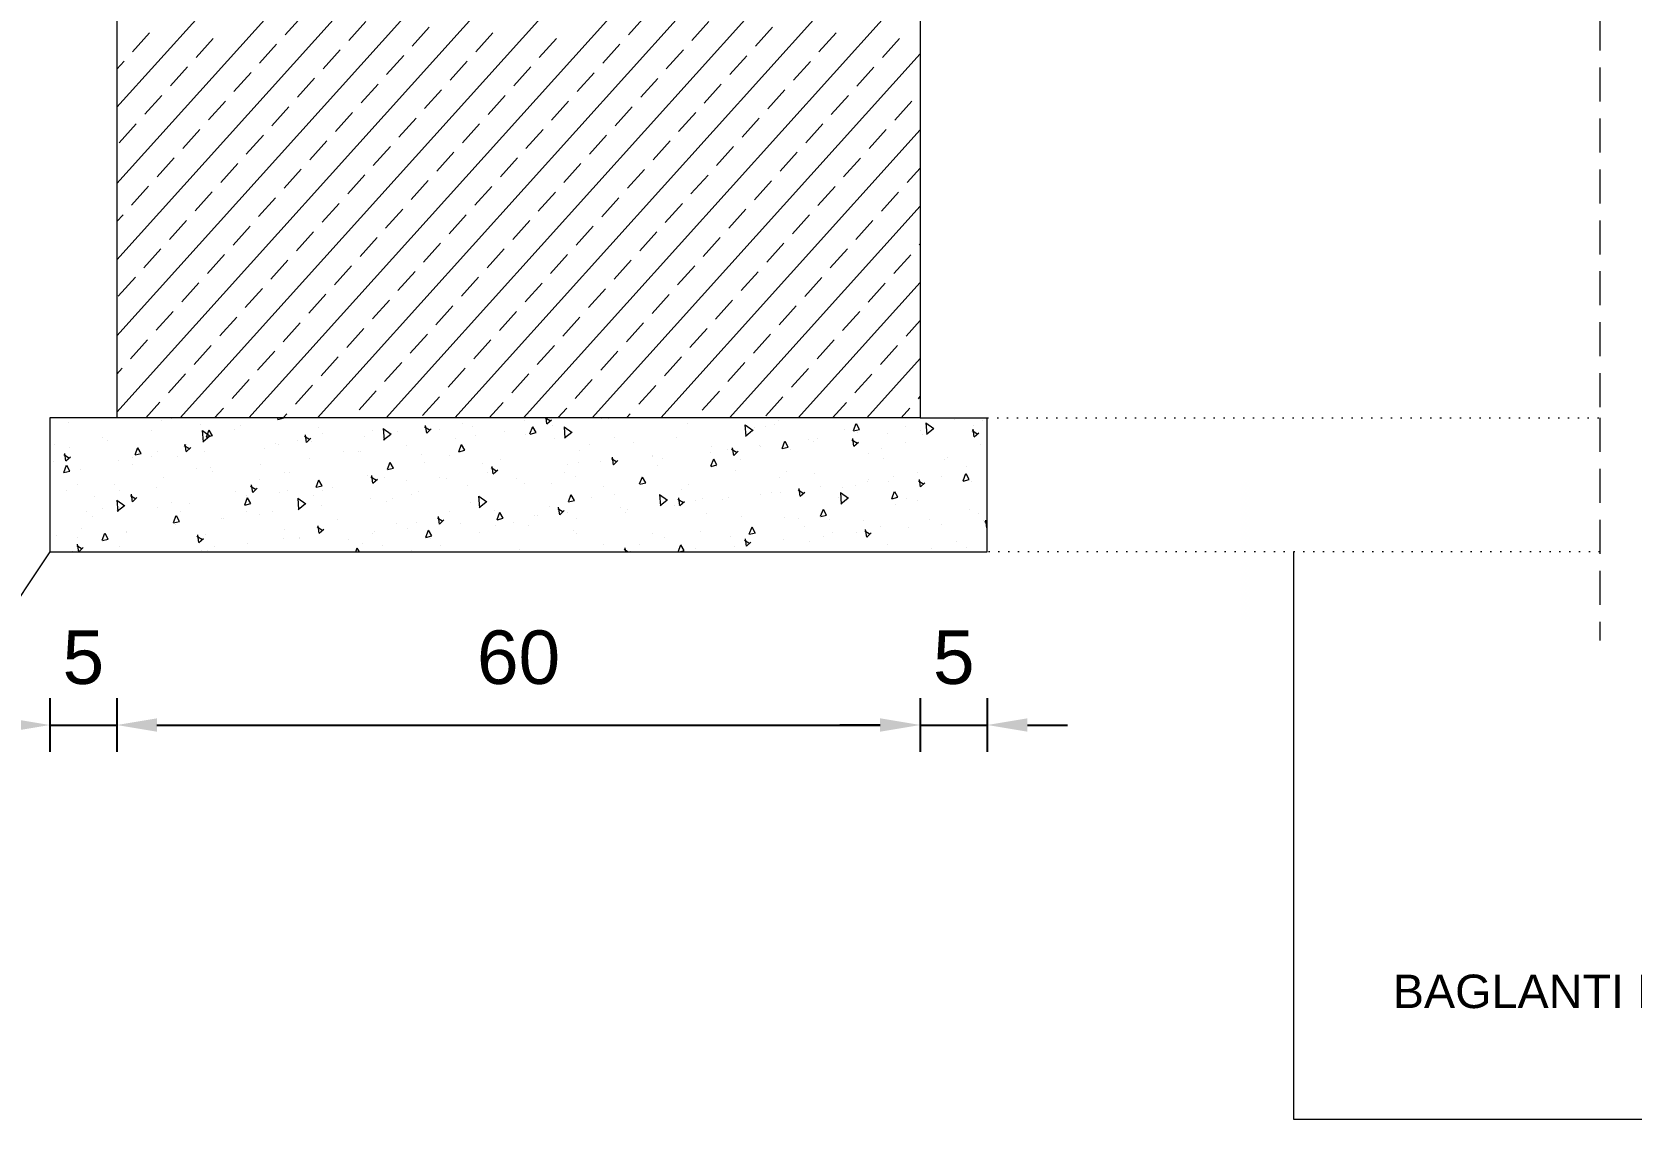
# Model space of a CAD drawing. Header units: millimetres. Extents: x 2100 to 32787, y 24082 to 35493.
# Drawn here: x 4611.4 to 4730.8, y 24081.9 to 24163.2 of the extents above; entities that cross this region are included whole.
import ezdxf

# ---------------------------------------------------------------- set-up
doc = ezdxf.new("R2010")
doc.units = ezdxf.units.MM
for name, pattern in [('DASHED', [19.05, 12.7, -6.35]), ('DOT2', [3.175, 0, -3.175]), ('HIDDEN2', [4.7625, 3.175, -1.5875])]:
    doc.linetypes.add(name, pattern=pattern)
doc.layers.get('Defpoints').update_dxf_attribs({"color": 231, "linetype": 'HIDDEN2'})
for name, color, linetype in [('TARAMA', 130, 'Continuous'), ('YAZI', 20, 'Continuous'), ('ÖLÇÜ', 181, 'Continuous')]:
    doc.layers.add(name, color=color, linetype=linetype)
doc.styles.add('Annotative', font='arial.ttf')
doc.styles.get("Standard").update_dxf_attribs({"font": 'arial.ttf'})
doc.dimstyles.new('ISO-25', dxfattribs={"dimtxt": 4, "dimasz": 3, "dimexe": 2, "dimexo": 0.625, "dimgap": 3, "dimtad": 1, "dimtxsty": 'Standard', "dimcen": 2.5, "dimadec": 0, "dimazin": 0, "dimtfac": 1, "dimtix": 1, "dimtmove": 0, "dimatfit": 0, "dimfxl": 2, "dimfxlon": 1, "dimarcsym": 0})

# ---------------------------------------------------------------- blocks, each defined once
blk = doc.blocks.new('*D2557')
at = {"layer": 'Defpoints', "color": 0, "lineweight": 70, "transparency": 16777216}
for p in [(4612.7, 24124.33), (4617.7, 24124.33), (4617.7, 24111.38)]:
    blk.add_point(p, dxfattribs=at)
at = {"layer": 'ÖLÇÜ', "color": 0, "lineweight": -2, "transparency": 16777216}
for p, q in [((4612.7, 24113.38), (4612.7, 24109.38)), ((4617.7, 24113.38), (4617.7, 24109.38)), ((4609.7, 24111.38), (4606.7, 24111.38)), ((4612.7, 24111.38), (4617.7, 24111.38)), ((4620.7, 24111.38), (4623.7, 24111.38))]:
    blk.add_line(p, q, dxfattribs=at)
at = {"layer": 'ÖLÇÜ', "color": 0, "lineweight": 70, "transparency": 16777216}
for points in [[(4609.7, 24111.88), (4609.7, 24110.88), (4612.7, 24111.38)], [(4620.7, 24111.88), (4620.7, 24110.88), (4617.7, 24111.38)]]:
    blk.add_solid(points, dxfattribs=at)
at = {"layer": 'ÖLÇÜ', "color": 0, "lineweight": 5, "transparency": 16777216, "insert": (4615.2, 24116.42), "char_height": 4, "attachment_point": 5}
blk.add_mtext('5', dxfattribs=at)
blk = doc.blocks.new('*D2558')
at = {"layer": 'Defpoints', "color": 0, "lineweight": 70, "transparency": 16777216}
for p in [(4677.7, 24134.33), (4617.7, 24124.33), (4677.7, 24111.38)]:
    blk.add_point(p, dxfattribs=at)
at = {"layer": 'ÖLÇÜ', "color": 0, "lineweight": -2, "transparency": 16777216}
for p, q in [((4617.7, 24113.38), (4617.7, 24109.38)), ((4677.7, 24113.38), (4677.7, 24109.38)), ((4620.7, 24111.38), (4674.7, 24111.38))]:
    blk.add_line(p, q, dxfattribs=at)
at = {"layer": 'ÖLÇÜ', "color": 0, "lineweight": 70, "transparency": 16777216}
for points in [[(4620.7, 24111.88), (4620.7, 24110.88), (4617.7, 24111.38)], [(4674.7, 24111.88), (4674.7, 24110.88), (4677.7, 24111.38)]]:
    blk.add_solid(points, dxfattribs=at)
at = {"layer": 'ÖLÇÜ', "color": 0, "lineweight": 5, "transparency": 16777216, "insert": (4647.7, 24116.42), "char_height": 4, "attachment_point": 5}
blk.add_mtext('60', dxfattribs=at)
blk = doc.blocks.new('*D2559')
at = {"layer": 'Defpoints', "color": 0, "lineweight": 70, "transparency": 16777216}
for p in [(4677.7, 24134.33), (4682.7, 24134.33), (4682.7, 24111.38)]:
    blk.add_point(p, dxfattribs=at)
at = {"layer": 'ÖLÇÜ', "color": 0, "lineweight": -2, "transparency": 16777216}
for p, q in [((4677.7, 24113.38), (4677.7, 24109.38)), ((4682.7, 24113.38), (4682.7, 24109.38)), ((4674.7, 24111.38), (4671.7, 24111.38)), ((4677.7, 24111.38), (4682.7, 24111.38)), ((4685.7, 24111.38), (4688.7, 24111.38))]:
    blk.add_line(p, q, dxfattribs=at)
at = {"layer": 'ÖLÇÜ', "color": 0, "lineweight": 70, "transparency": 16777216}
for points in [[(4674.7, 24111.88), (4674.7, 24110.88), (4677.7, 24111.38)], [(4685.7, 24111.88), (4685.7, 24110.88), (4682.7, 24111.38)]]:
    blk.add_solid(points, dxfattribs=at)
at = {"layer": 'ÖLÇÜ', "color": 0, "lineweight": 5, "transparency": 16777216, "insert": (4680.2, 24116.42), "char_height": 4, "attachment_point": 5}
blk.add_mtext('5', dxfattribs=at)

msp = doc.modelspace()

# ---------------------------------------------------------------- linework, layer by layer
at = {"lineweight": 5}
for p, q in [((4617.698, 24164.332), (4617.698, 24134.332)), ((4677.698, 24164.332), (4677.698, 24134.332)), ((4617.698, 24134.332), (4612.698, 24134.332)), ((4612.698, 24134.332), (4612.698, 24124.332)), ((4677.698, 24134.332), (4617.698, 24134.332)), ((4677.698, 24134.332), (4682.698, 24134.332)), ((4682.698, 24124.332), (4682.698, 24134.332)), ((4612.698, 24124.332), (4592.698, 24094.332)), ((4612.698, 24124.332), (4677.698, 24124.332)), ((4677.698, 24124.332), (4682.698, 24124.332)), ((4705.575, 24124.332), (4705.575, 24081.936)), ((4705.575, 24081.936), (4747.711, 24081.936))]:
    msp.add_line(p, q, dxfattribs=at)
at = {"linetype": 'DASHED', "lineweight": 5, "ltscale": 0.2}
for p, q in [((4728.451, 24164.332), (4728.451, 24134.332)), ((4728.451, 24134.332), (4728.451, 24117.684))]:
    msp.add_line(p, q, dxfattribs=at)
at = {"linetype": 'DOT2', "lineweight": 5, "ltscale": 0.2}
for p, q in [((4682.698, 24134.332), (4728.451, 24134.332)), ((4728.451, 24124.332), (4682.698, 24124.332))]:
    msp.add_line(p, q, dxfattribs=at)
at = {"layer": 'TARAMA', "color": 4, "linetype": 'Continuous', "lineweight": 5, "ltscale": 0.2, "transparency": 33554687}
for p, q in [((4617.698, 24140.456), (4657.698, 24184.881)), ((4617.698, 24134.762), (4657.698, 24179.187)), ((4622.438, 24134.332), (4657.698, 24173.493)), ((4627.564, 24134.332), (4657.698, 24167.799)), ((4617.698, 24157.538), (4623.815, 24164.332)), ((4617.698, 24151.844), (4628.942, 24164.332)), ((4617.698, 24146.15), (4634.069, 24164.332)), ((4630.273, 24162.963), (4631.506, 24164.332)), ((4632.691, 24134.332), (4659.703, 24164.332)), ((4635.016, 24162.537), (4636.291, 24163.952)), ((4637.818, 24134.332), (4664.83, 24164.332)), ((4639.76, 24162.111), (4641.035, 24163.527)), ((4642.945, 24134.332), (4669.957, 24164.332)), ((4648.072, 24134.332), (4675.084, 24164.332)), ((4655.902, 24162.957), (4657.177, 24164.373)), ((4660.646, 24162.531), (4661.92, 24163.947)), ((4665.389, 24162.105), (4666.664, 24163.521)), ((4618.874, 24161.691), (4620.149, 24163.106)), ((4623.618, 24161.265), (4624.892, 24162.681)), ((4628.361, 24160.839), (4629.636, 24162.255)), ((4644.503, 24161.685), (4645.778, 24163.101)), ((4649.247, 24161.259), (4650.521, 24162.675)), ((4653.99, 24160.833), (4655.265, 24162.249)), ((4670.132, 24161.679), (4671.407, 24163.095)), ((4674.876, 24161.253), (4676.151, 24162.669)), ((4633.104, 24160.413), (4634.379, 24161.829)), ((4637.848, 24159.987), (4639.123, 24161.403)), ((4653.199, 24134.332), (4677.698, 24161.541)), ((4658.734, 24160.407), (4660.008, 24161.823)), ((4663.477, 24159.982), (4664.752, 24161.397)), ((4617.698, 24160.385), (4618.237, 24160.983)), ((4621.706, 24159.141), (4622.98, 24160.557)), ((4626.449, 24158.715), (4627.724, 24160.131)), ((4642.591, 24159.561), (4643.866, 24160.977)), ((4647.335, 24159.136), (4648.609, 24160.551)), ((4652.078, 24158.71), (4653.353, 24160.125)), ((4668.22, 24159.556), (4669.495, 24160.971)), ((4672.964, 24159.13), (4674.239, 24160.546)), ((4631.192, 24158.29), (4632.467, 24159.705)), ((4635.936, 24157.864), (4637.211, 24159.279)), ((4640.679, 24157.438), (4641.954, 24158.854)), ((4656.822, 24158.284), (4658.096, 24159.7)), ((4661.565, 24157.858), (4662.84, 24159.274)), ((4666.308, 24157.432), (4667.583, 24158.848)), ((4619.794, 24157.018), (4621.068, 24158.433)), ((4624.537, 24156.592), (4625.812, 24158.008)), ((4629.28, 24156.166), (4630.555, 24157.582)), ((4645.423, 24157.012), (4646.697, 24158.428)), ((4650.166, 24156.586), (4651.441, 24158.002)), ((4654.91, 24156.16), (4656.184, 24157.576)), ((4671.052, 24157.006), (4672.327, 24158.422)), ((4675.795, 24156.58), (4677.07, 24157.996)), ((4617.881, 24154.894), (4619.156, 24156.31)), ((4634.024, 24155.74), (4635.298, 24157.156)), ((4638.767, 24155.314), (4640.042, 24156.73)), ((4643.511, 24154.889), (4644.785, 24156.304)), ((4659.653, 24155.735), (4660.928, 24157.15)), ((4664.396, 24155.309), (4665.671, 24156.724)), ((4669.14, 24154.883), (4670.414, 24156.299)), ((4622.625, 24154.468), (4623.9, 24155.884)), ((4627.368, 24154.043), (4628.643, 24155.458)), ((4632.112, 24153.617), (4633.386, 24155.032)), ((4648.254, 24154.463), (4649.529, 24155.878)), ((4652.997, 24154.037), (4654.272, 24155.453)), ((4658.326, 24134.332), (4677.698, 24155.847)), ((4673.883, 24154.457), (4675.158, 24155.873)), ((4636.855, 24153.191), (4638.13, 24154.607)), ((4641.599, 24152.765), (4642.873, 24154.181)), ((4657.741, 24153.611), (4659.016, 24155.027)), ((4662.484, 24153.185), (4663.759, 24154.601)), ((4667.228, 24152.759), (4668.502, 24154.175)), ((4620.713, 24152.345), (4621.988, 24153.761)), ((4625.456, 24151.919), (4626.731, 24153.335)), ((4630.2, 24151.493), (4631.474, 24152.909)), ((4646.342, 24152.339), (4647.617, 24153.755)), ((4651.085, 24151.913), (4652.36, 24153.329)), ((4655.829, 24151.487), (4657.104, 24152.903)), ((4671.971, 24152.333), (4673.246, 24153.749)), ((4676.715, 24151.908), (4677.698, 24153)), ((4618.801, 24150.221), (4620.076, 24151.637)), ((4634.943, 24151.067), (4636.218, 24152.483)), ((4639.687, 24150.641), (4640.961, 24152.057)), ((4644.43, 24150.216), (4645.705, 24151.631)), ((4660.572, 24151.062), (4661.847, 24152.477)), ((4665.316, 24150.636), (4666.59, 24152.051)), ((4670.059, 24150.21), (4671.334, 24151.626)), ((4623.544, 24149.795), (4624.819, 24151.211)), ((4628.288, 24149.37), (4629.562, 24150.785)), ((4633.031, 24148.944), (4634.306, 24150.359)), ((4649.173, 24149.79), (4650.448, 24151.205)), ((4653.917, 24149.364), (4655.192, 24150.78)), ((4658.66, 24148.938), (4659.935, 24150.354)), ((4674.803, 24149.784), (4676.077, 24151.2)), ((4617.698, 24148.997), (4618.163, 24149.513)), ((4621.632, 24147.672), (4622.907, 24149.088)), ((4637.775, 24148.518), (4639.049, 24149.934)), ((4642.518, 24148.092), (4643.793, 24149.508)), ((4647.261, 24147.666), (4648.536, 24149.082)), ((4663.404, 24148.512), (4664.678, 24149.928)), ((4663.452, 24134.332), (4677.698, 24150.153)), ((4668.147, 24148.086), (4669.422, 24149.502)), ((4672.891, 24147.66), (4674.165, 24149.076)), ((4626.376, 24147.246), (4627.65, 24148.662)), ((4631.119, 24146.82), (4632.394, 24148.236)), ((4652.005, 24147.24), (4653.279, 24148.656)), ((4656.748, 24146.815), (4658.023, 24148.23)), ((4619.72, 24145.548), (4620.995, 24146.964)), ((4635.862, 24146.394), (4637.137, 24147.81)), ((4640.606, 24145.969), (4641.881, 24147.384)), ((4645.349, 24145.543), (4646.624, 24146.958)), ((4661.492, 24146.389), (4662.766, 24147.804)), ((4666.235, 24145.963), (4667.51, 24147.379)), ((4670.978, 24145.537), (4672.253, 24146.953)), ((4677.634, 24147.235), (4677.698, 24147.306)), ((4624.464, 24145.123), (4625.738, 24146.538)), ((4629.207, 24144.697), (4630.482, 24146.112)), ((4633.95, 24144.271), (4635.225, 24145.687)), ((4650.093, 24145.117), (4651.367, 24146.533)), ((4654.836, 24144.691), (4656.111, 24146.107)), ((4659.58, 24144.265), (4660.854, 24145.681)), ((4675.722, 24145.111), (4676.997, 24146.527)), ((4617.808, 24143.425), (4619.083, 24144.841)), ((4622.552, 24142.999), (4623.826, 24144.415)), ((4638.694, 24143.845), (4639.969, 24145.261)), ((4643.437, 24143.419), (4644.712, 24144.835)), ((4648.181, 24142.993), (4649.455, 24144.409)), ((4664.323, 24143.839), (4665.598, 24145.255)), ((4668.579, 24134.332), (4677.698, 24144.459)), ((4669.066, 24143.413), (4670.341, 24144.829)), ((4673.81, 24142.988), (4675.085, 24144.403)), ((4627.295, 24142.573), (4628.57, 24143.989)), ((4632.038, 24142.147), (4633.313, 24143.563)), ((4636.782, 24141.721), (4638.057, 24143.137)), ((4652.924, 24142.567), (4654.199, 24143.983)), ((4657.668, 24142.142), (4658.942, 24143.557)), ((4662.411, 24141.716), (4663.686, 24143.131)), ((4620.64, 24140.875), (4621.914, 24142.291)), ((4641.525, 24141.296), (4642.8, 24142.711)), ((4646.269, 24140.87), (4647.543, 24142.285)), ((4667.154, 24141.29), (4668.429, 24142.706)), ((4671.898, 24140.864), (4673.173, 24142.28)), ((4625.383, 24140.45), (4626.658, 24141.865)), ((4630.126, 24140.024), (4631.401, 24141.439)), ((4634.87, 24139.598), (4636.144, 24141.014)), ((4651.012, 24140.444), (4652.287, 24141.86)), ((4655.756, 24140.018), (4657.03, 24141.434)), ((4660.499, 24139.592), (4661.774, 24141.008)), ((4676.641, 24140.438), (4677.698, 24141.612)), ((4618.727, 24138.752), (4620.002, 24140.168)), ((4623.471, 24138.326), (4624.746, 24139.742)), ((4639.613, 24139.172), (4640.888, 24140.588)), ((4644.357, 24138.746), (4645.631, 24140.162)), ((4649.1, 24138.32), (4650.375, 24139.736)), ((4665.242, 24139.166), (4666.517, 24140.582)), ((4669.986, 24138.741), (4671.26, 24140.156)), ((4674.729, 24138.315), (4676.004, 24139.73)), ((4628.214, 24137.9), (4629.489, 24139.316)), ((4632.958, 24137.474), (4634.232, 24138.89)), ((4637.701, 24137.049), (4638.976, 24138.464)), ((4653.843, 24137.895), (4655.118, 24139.31)), ((4658.587, 24137.469), (4659.862, 24138.884)), ((4663.33, 24137.043), (4664.605, 24138.459)), ((4673.706, 24134.332), (4677.698, 24138.765)), ((4617.698, 24137.609), (4618.09, 24138.044)), ((4621.559, 24136.203), (4622.834, 24137.618)), ((4626.302, 24135.777), (4627.577, 24137.192)), ((4642.445, 24136.623), (4643.719, 24138.038)), ((4647.188, 24136.197), (4648.463, 24137.613)), ((4651.931, 24135.771), (4653.206, 24137.187)), ((4668.074, 24136.617), (4669.348, 24138.033)), ((4672.817, 24136.191), (4674.092, 24137.607)), ((4631.046, 24135.351), (4632.32, 24136.767)), ((4635.789, 24134.925), (4637.064, 24136.341)), ((4656.675, 24135.345), (4657.95, 24136.761)), ((4661.418, 24134.919), (4662.693, 24136.335)), ((4619.874, 24134.332), (4620.922, 24135.495)), ((4625.001, 24134.332), (4625.665, 24135.069)), ((4640.533, 24134.499), (4641.807, 24135.915)), ((4645.508, 24134.332), (4646.551, 24135.489)), ((4650.635, 24134.332), (4651.294, 24135.063)), ((4666.162, 24134.493), (4667.436, 24135.909)), ((4671.143, 24134.332), (4672.18, 24135.483)), ((4676.27, 24134.332), (4676.923, 24135.057)), ((4677.561, 24135.765), (4677.698, 24135.918)), ((4614.103, 24133.956), (4614.103, 24133.956)), ((4621.062, 24134.144), (4621.062, 24134.144)), ((4621.756, 24134.248), (4621.756, 24134.248)), ((4623.916, 24133.838), (4623.916, 24133.838)), ((4626.922, 24133.798), (4626.922, 24133.798)), ((4629.716, 24134.239), (4629.752, 24134.332)), ((4629.725, 24134.219), (4630.169, 24134.329)), ((4630.128, 24134.332), (4630.408, 24134.643)), ((4630.167, 24134.328), (4630.165, 24134.332)), ((4632.791, 24133.589), (4632.791, 24133.589)), ((4641.101, 24133.382), (4640.687, 24133.636)), ((4640.839, 24133.191), (4640.759, 24133.757)), ((4643.533, 24133.935), (4643.533, 24133.935)), ((4644.228, 24133.72), (4644.228, 24133.72)), ((4648.157, 24134.099), (4648.157, 24134.099)), ((4648.552, 24133.146), (4648.757, 24133.679)), ((4649.003, 24133.235), (4648.764, 24133.658)), ((4650.08, 24134.074), (4649.667, 24134.328)), ((4649.818, 24133.883), (4649.755, 24134.332)), ((4649.819, 24133.882), (4650.154, 24134.194)), ((4650.266, 24133.787), (4650.266, 24133.787)), ((4651.699, 24133.223), (4651.105, 24133.645)), ((4651.186, 24132.816), (4651.124, 24133.671)), ((4653.897, 24134.271), (4653.897, 24134.271)), ((4654.428, 24134.269), (4654.428, 24134.269)), ((4655.762, 24134.332), (4656.037, 24134.637)), ((4660.287, 24133.923), (4660.287, 24133.923)), ((4665.208, 24133.363), (4664.614, 24133.785)), ((4664.694, 24132.955), (4664.632, 24133.81)), ((4665.31, 24133.621), (4665.31, 24133.621)), ((4666.157, 24133.714), (4666.157, 24133.714)), ((4666.792, 24133.839), (4666.792, 24133.839)), ((4667.146, 24134.13), (4667.146, 24134.13)), ((4672.712, 24133.38), (4672.916, 24133.913)), ((4673.162, 24133.469), (4672.924, 24133.892)), ((4676.605, 24133.72), (4676.605, 24133.72)), ((4678.716, 24133.502), (4678.122, 24133.924)), ((4678.203, 24133.095), (4678.14, 24133.95)), ((4678.151, 24133.11), (4678.683, 24133.544)), ((4680.246, 24134.22), (4680.246, 24134.22)), ((4681.657, 24133.743), (4681.657, 24133.743)), ((4682.337, 24134.108), (4682.337, 24134.108)), ((4613.013, 24132.371), (4613.013, 24132.371)), ((4616.644, 24132.855), (4616.644, 24132.855)), ((4617.02, 24132.644), (4617.02, 24132.644)), ((4620.285, 24133.354), (4620.285, 24133.354)), ((4622.88, 24131.807), (4622.8, 24132.373)), ((4622.886, 24132.378), (4622.886, 24132.378)), ((4624.683, 24132.944), (4624.088, 24133.366)), ((4624.169, 24132.537), (4624.107, 24133.392)), ((4624.117, 24132.552), (4624.649, 24132.985)), ((4624.393, 24132.912), (4624.597, 24133.446)), ((4624.402, 24132.891), (4624.845, 24133.002)), ((4624.844, 24133.001), (4624.605, 24133.424)), ((4626.469, 24133.438), (4626.469, 24133.438)), ((4629.539, 24132.422), (4629.539, 24132.422)), ((4631.22, 24132.637), (4631.22, 24132.637)), ((4632.122, 24132.69), (4631.708, 24132.944)), ((4631.859, 24132.499), (4631.78, 24133.065)), ((4631.861, 24132.497), (4632.195, 24132.809)), ((4632.259, 24132.568), (4632.259, 24132.568)), ((4633.055, 24133.146), (4633.055, 24133.146)), ((4636.188, 24132.946), (4636.188, 24132.946)), ((4636.812, 24133.406), (4636.812, 24133.406)), ((4638.191, 24133.084), (4637.597, 24133.505)), ((4637.678, 24132.676), (4637.615, 24133.531)), ((4637.626, 24132.692), (4638.157, 24133.125)), ((4638.657, 24133.323), (4638.657, 24133.323)), ((4640.84, 24133.19), (4641.174, 24133.501)), ((4641.762, 24133.483), (4641.762, 24133.483)), ((4642.994, 24132.804), (4642.994, 24132.804)), ((4643.229, 24131.819), (4643.434, 24132.352)), ((4644.516, 24132.978), (4644.516, 24132.978)), ((4646.624, 24133.287), (4646.624, 24133.287)), ((4648.247, 24133.124), (4648.247, 24133.124)), ((4648.561, 24133.125), (4649.005, 24133.236)), ((4650.386, 24132.769), (4650.386, 24132.769)), ((4651.134, 24132.831), (4651.666, 24133.265)), ((4654.833, 24132.833), (4654.833, 24132.833)), ((4656.251, 24132.503), (4656.251, 24132.503)), ((4659.52, 24132.855), (4659.52, 24132.855)), ((4664.643, 24132.971), (4665.174, 24133.404)), ((4667.388, 24132.053), (4667.593, 24132.586)), ((4667.839, 24132.142), (4667.6, 24132.565)), ((4669.333, 24132.737), (4669.333, 24132.737)), ((4669.688, 24132.591), (4669.688, 24132.591)), ((4670.024, 24132.811), (4670.024, 24132.811)), ((4672.022, 24133.448), (4672.022, 24133.448)), ((4673.006, 24132.409), (4672.592, 24132.663)), ((4672.744, 24132.218), (4672.664, 24132.784)), ((4672.721, 24133.359), (4673.164, 24133.47)), ((4672.745, 24132.217), (4673.08, 24132.528)), ((4672.974, 24133.236), (4672.974, 24133.236)), ((4675.263, 24133.128), (4675.263, 24133.128)), ((4676.61, 24132.519), (4676.61, 24132.519)), ((4677.728, 24133.365), (4677.728, 24133.365)), ((4677.881, 24133.103), (4677.881, 24133.103)), ((4681.986, 24133.101), (4681.572, 24133.355)), ((4681.723, 24132.91), (4681.644, 24133.476)), ((4681.725, 24132.909), (4682.059, 24133.221)), ((4614.163, 24131.305), (4613.749, 24131.559)), ((4613.9, 24131.114), (4613.821, 24131.68)), ((4613.902, 24131.113), (4614.236, 24131.425)), ((4614.156, 24132.14), (4614.156, 24132.14)), ((4617.824, 24131.178), (4617.824, 24131.178)), ((4618.906, 24131.34), (4618.906, 24131.34)), ((4619.069, 24131.585), (4619.274, 24132.118)), ((4619.078, 24131.564), (4619.522, 24131.675)), ((4619.52, 24131.674), (4619.281, 24132.097)), ((4620.29, 24131.416), (4620.29, 24131.416)), ((4620.742, 24131.849), (4620.742, 24131.849)), ((4622.267, 24131.439), (4622.267, 24131.439)), ((4623.142, 24131.997), (4622.728, 24132.251)), ((4622.881, 24131.805), (4623.215, 24132.117)), ((4624.219, 24131.794), (4624.219, 24131.794)), ((4628.745, 24132.032), (4628.745, 24132.032)), ((4629.793, 24132.331), (4629.793, 24132.331)), ((4632.08, 24131.321), (4632.08, 24131.321)), ((4634.615, 24131.823), (4634.615, 24131.823)), ((4635.722, 24131.82), (4635.722, 24131.82)), ((4635.933, 24131.827), (4635.933, 24131.827)), ((4639.352, 24132.304), (4639.352, 24132.304)), ((4640.48, 24131.557), (4640.48, 24131.557)), ((4642.519, 24131.536), (4642.519, 24131.536)), ((4643.238, 24131.798), (4643.681, 24131.909)), ((4643.68, 24131.908), (4643.441, 24132.331)), ((4646.339, 24131.211), (4646.339, 24131.211)), ((4652.248, 24131.872), (4652.248, 24131.872)), ((4652.997, 24132.324), (4652.997, 24132.324)), ((4655.047, 24131.024), (4654.633, 24131.278)), ((4654.785, 24130.834), (4654.706, 24131.4)), ((4657.71, 24131.513), (4657.71, 24131.513)), ((4657.719, 24131.438), (4657.719, 24131.438)), ((4658.43, 24131.27), (4658.43, 24131.27)), ((4662.061, 24131.753), (4662.061, 24131.753)), ((4662.065, 24130.725), (4662.27, 24131.259)), ((4662.11, 24132.157), (4662.11, 24132.157)), ((4662.516, 24130.814), (4662.277, 24131.237)), ((4663.294, 24131.975), (4663.294, 24131.975)), ((4664.027, 24131.716), (4663.613, 24131.971)), ((4663.765, 24131.526), (4663.685, 24132.092)), ((4663.766, 24131.524), (4664.1, 24131.836)), ((4664.297, 24131.222), (4664.297, 24131.222)), ((4665.702, 24132.253), (4665.702, 24132.253)), ((4665.759, 24132.213), (4665.759, 24132.213)), ((4667.397, 24132.032), (4667.841, 24132.142)), ((4667.98, 24131.948), (4667.98, 24131.948)), ((4673.845, 24131.682), (4673.845, 24131.682)), ((4674.774, 24132.01), (4674.774, 24132.01)), ((4674.956, 24131.321), (4674.956, 24131.321)), ((4679.488, 24131.2), (4679.488, 24131.2)), ((4679.705, 24131.336), (4679.705, 24131.336)), ((4682.228, 24132.305), (4682.228, 24132.305)), ((4612.973, 24131.086), (4612.973, 24131.086)), ((4613.746, 24130.257), (4613.951, 24130.791)), ((4613.755, 24130.237), (4614.198, 24130.347)), ((4614.197, 24130.347), (4613.958, 24130.77)), ((4614.995, 24130.456), (4614.995, 24130.456)), ((4618.843, 24130.877), (4618.843, 24130.877)), ((4623.62, 24130.53), (4623.62, 24130.53)), ((4624.709, 24130.612), (4624.709, 24130.612)), ((4624.808, 24130.337), (4624.808, 24130.337)), ((4628.45, 24130.837), (4628.45, 24130.837)), ((4630.206, 24130.239), (4630.206, 24130.239)), ((4630.568, 24130.266), (4630.568, 24130.266)), ((4636.438, 24130.057), (4636.438, 24130.057)), ((4636.826, 24129.449), (4636.747, 24130.015)), ((4637.905, 24130.491), (4638.11, 24131.025)), ((4637.914, 24130.471), (4638.358, 24130.581)), ((4638.356, 24130.581), (4638.117, 24131.003)), ((4640.683, 24131.027), (4640.683, 24131.027)), ((4644.976, 24130.889), (4644.976, 24130.889)), ((4645.397, 24130.216), (4645.397, 24130.216)), ((4646.068, 24130.332), (4645.654, 24130.586)), ((4645.806, 24130.141), (4645.726, 24130.707)), ((4645.75, 24130.286), (4645.75, 24130.286)), ((4645.807, 24130.14), (4646.141, 24130.452)), ((4651.158, 24130.286), (4651.158, 24130.286)), ((4651.325, 24130.823), (4651.325, 24130.823)), ((4652.209, 24131.002), (4652.209, 24131.002)), ((4653.79, 24131.06), (4653.79, 24131.06)), ((4654.786, 24130.832), (4655.121, 24131.144)), ((4654.789, 24130.77), (4654.789, 24130.77)), ((4658.074, 24130.737), (4658.074, 24130.737)), ((4662.074, 24130.705), (4662.517, 24130.815)), ((4662.461, 24130.713), (4662.461, 24130.713)), ((4663.933, 24130.391), (4663.933, 24130.391)), ((4667.684, 24130.338), (4667.684, 24130.338)), ((4669.803, 24130.182), (4669.803, 24130.182)), ((4677.497, 24130.22), (4677.497, 24130.22)), ((4680.901, 24129.632), (4681.106, 24130.165)), ((4681.352, 24129.721), (4681.113, 24130.144)), ((4681.138, 24130.719), (4681.138, 24130.719)), ((4613.906, 24128.87), (4613.906, 24128.87)), ((4614.797, 24129.32), (4614.797, 24129.32)), ((4617.536, 24129.354), (4617.536, 24129.354)), ((4617.892, 24128.941), (4617.892, 24128.941)), ((4620.666, 24129.111), (4620.666, 24129.111)), ((4621.178, 24129.853), (4621.178, 24129.853)), ((4626.532, 24128.845), (4626.532, 24128.845)), ((4628.109, 24128.948), (4627.695, 24129.202)), ((4627.847, 24128.757), (4627.767, 24129.323)), ((4627.848, 24128.756), (4628.182, 24129.067)), ((4628.37, 24129.729), (4628.37, 24129.729)), ((4630.432, 24128.922), (4630.432, 24128.922)), ((4632.582, 24129.164), (4632.787, 24129.698)), ((4632.591, 24129.143), (4633.034, 24129.254)), ((4633.033, 24129.253), (4632.794, 24129.676)), ((4633.084, 24128.919), (4633.084, 24128.919)), ((4633.781, 24129.133), (4633.781, 24129.133)), ((4637.088, 24129.64), (4636.675, 24129.894)), ((4636.827, 24129.448), (4637.162, 24129.76)), ((4637.704, 24129.905), (4637.704, 24129.905)), ((4639.356, 24129.67), (4639.356, 24129.67)), ((4640.245, 24128.803), (4640.245, 24128.803)), ((4641.821, 24129.908), (4641.821, 24129.908)), ((4642.303, 24129.791), (4642.303, 24129.791)), ((4643.886, 24129.303), (4643.886, 24129.303)), ((4647.517, 24129.787), (4647.517, 24129.787)), ((4648.162, 24129.445), (4648.162, 24129.445)), ((4650.147, 24129.416), (4650.147, 24129.416)), ((4651.983, 24129.925), (4651.983, 24129.925)), ((4654.032, 24129.236), (4654.032, 24129.236)), ((4656.741, 24129.398), (4656.946, 24129.932)), ((4656.75, 24129.377), (4657.194, 24129.488)), ((4657.192, 24129.487), (4656.953, 24129.91)), ((4659.897, 24128.97), (4659.897, 24128.97)), ((4660.412, 24129.355), (4660.412, 24129.355)), ((4667.174, 24129.903), (4667.174, 24129.903)), ((4667.281, 24128.778), (4667.281, 24128.778)), ((4668.994, 24128.667), (4668.58, 24128.921)), ((4668.731, 24128.476), (4668.652, 24129.042)), ((4668.733, 24128.475), (4669.067, 24128.787)), ((4670.225, 24129.236), (4670.225, 24129.236)), ((4671.925, 24129.102), (4671.925, 24129.102)), ((4672.856, 24129.315), (4672.856, 24129.315)), ((4673.76, 24129.611), (4673.76, 24129.611)), ((4673.866, 24129.736), (4673.866, 24129.736)), ((4675.321, 24129.552), (4675.321, 24129.552)), ((4675.577, 24128.305), (4675.782, 24128.838)), ((4675.669, 24129.916), (4675.669, 24129.916)), ((4676.028, 24128.394), (4675.789, 24128.817)), ((4677.973, 24129.359), (4677.559, 24129.613)), ((4677.711, 24129.169), (4677.631, 24129.734)), ((4677.712, 24129.167), (4678.047, 24129.479)), ((4679.25, 24129.931), (4679.25, 24129.931)), ((4680.91, 24129.611), (4681.353, 24129.722)), ((4681.528, 24129.57), (4681.528, 24129.57)), ((4616.057, 24128.432), (4616.057, 24128.432)), ((4618.304, 24127.745), (4617.71, 24128.166)), ((4617.79, 24127.337), (4617.728, 24128.192)), ((4617.738, 24127.353), (4618.27, 24127.786)), ((4617.883, 24127.603), (4617.883, 24127.603)), ((4619.13, 24128.256), (4618.716, 24128.51)), ((4618.867, 24128.065), (4618.788, 24128.631)), ((4618.869, 24128.063), (4619.203, 24128.375)), ((4620.77, 24127.622), (4620.77, 24127.622)), ((4621.812, 24127.981), (4621.812, 24127.981)), ((4623.16, 24127.938), (4623.16, 24127.938)), ((4627.258, 24127.837), (4627.463, 24128.37)), ((4627.267, 24127.816), (4627.711, 24127.927)), ((4627.387, 24128.518), (4627.387, 24128.518)), ((4627.709, 24127.926), (4627.47, 24128.349)), ((4629.852, 24128.755), (4629.852, 24128.755)), ((4631.812, 24127.884), (4631.218, 24128.306)), ((4631.299, 24127.477), (4631.236, 24128.332)), ((4631.247, 24127.492), (4631.778, 24127.925)), ((4632.391, 24128.5), (4632.391, 24128.5)), ((4632.972, 24127.82), (4632.972, 24127.82)), ((4636.614, 24128.319), (4636.614, 24128.319)), ((4637.834, 24128.119), (4637.834, 24128.119)), ((4638.261, 24128.291), (4638.261, 24128.291)), ((4639.67, 24128.628), (4639.67, 24128.628)), ((4644.126, 24128.025), (4644.126, 24128.025)), ((4645.32, 24128.024), (4644.726, 24128.445)), ((4644.807, 24127.616), (4644.745, 24128.471)), ((4644.755, 24127.632), (4645.287, 24128.065)), ((4649.985, 24127.679), (4649.985, 24127.679)), ((4650.773, 24127.092), (4650.693, 24127.658)), ((4651.418, 24128.071), (4651.623, 24128.604)), ((4651.427, 24128.05), (4651.871, 24128.161)), ((4651.869, 24128.16), (4651.63, 24128.583)), ((4653.14, 24128.371), (4653.14, 24128.371)), ((4654.861, 24128.605), (4654.861, 24128.605)), ((4655.312, 24127.626), (4655.312, 24127.626)), ((4658.829, 24128.163), (4658.235, 24128.585)), ((4658.316, 24127.756), (4658.253, 24128.611)), ((4658.264, 24127.771), (4658.795, 24128.205)), ((4659.322, 24127.769), (4659.322, 24127.769)), ((4660.014, 24127.975), (4659.6, 24128.229)), ((4659.611, 24127.805), (4659.611, 24127.805)), ((4659.752, 24127.784), (4659.672, 24128.35)), ((4659.753, 24127.783), (4660.088, 24128.094)), ((4660.887, 24128.162), (4660.887, 24128.162)), ((4661.447, 24128.314), (4661.447, 24128.314)), ((4662.953, 24128.253), (4662.953, 24128.253)), ((4663.352, 24128.4), (4663.352, 24128.4)), ((4665.756, 24128.625), (4665.756, 24128.625)), ((4666.594, 24128.752), (4666.594, 24128.752)), ((4671.626, 24128.416), (4671.626, 24128.416)), ((4672.337, 24128.303), (4671.743, 24128.725)), ((4671.824, 24127.895), (4671.761, 24128.75)), ((4671.772, 24127.911), (4672.304, 24128.344)), ((4675.586, 24128.284), (4676.03, 24128.395)), ((4675.848, 24127.821), (4675.848, 24127.821)), ((4676.638, 24128.292), (4676.638, 24128.292)), ((4677.492, 24128.15), (4677.492, 24128.15)), ((4615.418, 24127.365), (4615.418, 24127.365)), ((4615.887, 24126.955), (4615.887, 24126.955)), ((4616.62, 24127.554), (4616.62, 24127.554)), ((4621.935, 24126.51), (4622.14, 24127.043)), ((4621.944, 24126.489), (4622.388, 24126.599)), ((4622.386, 24126.599), (4622.147, 24127.022)), ((4622.489, 24127.345), (4622.489, 24127.345)), ((4625.52, 24126.822), (4625.52, 24126.822)), ((4625.7, 24126.837), (4625.7, 24126.837)), ((4627.356, 24127.331), (4627.356, 24127.331)), ((4628.355, 24127.079), (4628.355, 24127.079)), ((4629.342, 24127.336), (4629.342, 24127.336)), ((4634.214, 24126.733), (4634.214, 24126.733)), ((4638.596, 24126.404), (4638.596, 24126.404)), ((4640.084, 24126.524), (4640.084, 24126.524)), ((4642.055, 24126.59), (4641.642, 24126.845)), ((4641.793, 24126.4), (4641.714, 24126.966)), ((4641.794, 24126.398), (4642.129, 24126.71)), ((4642.547, 24127.308), (4642.547, 24127.308)), ((4643.343, 24126.473), (4643.343, 24126.473)), ((4645.868, 24127.388), (4645.868, 24127.388)), ((4646.094, 24126.743), (4646.299, 24127.277)), ((4646.103, 24126.723), (4646.547, 24126.833)), ((4646.545, 24126.833), (4646.306, 24127.256)), ((4647.298, 24126.508), (4647.298, 24126.508)), ((4648.918, 24127.01), (4648.918, 24127.01)), ((4649.134, 24127.017), (4649.134, 24127.017)), ((4651.035, 24127.283), (4650.621, 24127.537)), ((4650.774, 24127.09), (4651.108, 24127.402)), ((4651.383, 24127.247), (4651.383, 24127.247)), ((4652.05, 24126.786), (4652.05, 24126.786)), ((4655.681, 24127.269), (4655.681, 24127.269)), ((4655.855, 24127.47), (4655.855, 24127.47)), ((4661.72, 24127.204), (4661.72, 24127.204)), ((4664.325, 24126.995), (4664.325, 24126.995)), ((4667.58, 24126.858), (4667.58, 24126.858)), ((4668.576, 24126.837), (4668.576, 24126.837)), ((4670.254, 24126.977), (4670.459, 24127.511)), ((4670.263, 24126.957), (4670.707, 24127.067)), ((4670.705, 24127.066), (4670.466, 24127.489)), ((4670.911, 24126.704), (4670.911, 24126.704)), ((4673.449, 24126.649), (4673.449, 24126.649)), ((4678.389, 24126.719), (4678.389, 24126.719)), ((4679.315, 24126.384), (4679.315, 24126.384)), ((4681.389, 24127.492), (4681.389, 24127.492)), ((4682.031, 24127.218), (4682.031, 24127.218)), ((4682.418, 24126.654), (4682.418, 24126.654)), ((4682.698, 24126.458), (4682.526, 24126.564)), ((4682.678, 24126.119), (4682.598, 24126.685)), ((4613.207, 24125.524), (4613.207, 24125.524)), ((4614.798, 24125.369), (4614.798, 24125.369)), ((4615.043, 24126.033), (4615.043, 24126.033)), ((4616.612, 24125.182), (4616.816, 24125.716)), ((4616.621, 24125.162), (4617.064, 24125.272)), ((4617.062, 24125.271), (4616.824, 24125.694)), ((4618.428, 24125.853), (4618.428, 24125.853)), ((4618.443, 24125.788), (4618.443, 24125.788)), ((4622.07, 24126.353), (4622.07, 24126.353)), ((4624.097, 24125.206), (4623.683, 24125.46)), ((4623.834, 24125.015), (4623.755, 24125.581)), ((4623.836, 24125.014), (4624.17, 24125.326)), ((4624.313, 24125.579), (4624.313, 24125.579)), ((4630.178, 24125.313), (4630.178, 24125.313)), ((4630.234, 24126.011), (4630.234, 24126.011)), ((4631.324, 24125.421), (4631.324, 24125.421)), ((4631.374, 24125.321), (4631.374, 24125.321)), ((4633.076, 24125.898), (4632.662, 24126.152)), ((4632.814, 24125.708), (4632.734, 24126.273)), ((4632.815, 24125.706), (4633.149, 24126.018)), ((4634.984, 24125.211), (4634.984, 24125.211)), ((4636.82, 24125.72), (4636.82, 24125.72)), ((4636.949, 24125.857), (4636.949, 24125.857)), ((4639.414, 24126.095), (4639.414, 24126.095)), ((4640.771, 24125.416), (4640.976, 24125.95)), ((4640.78, 24125.395), (4641.224, 24125.506)), ((4641.222, 24125.505), (4640.983, 24125.928)), ((4641.137, 24125.303), (4641.137, 24125.303)), ((4644.778, 24125.802), (4644.778, 24125.802)), ((4645.949, 24126.259), (4645.949, 24126.259)), ((4648.409, 24126.286), (4648.409, 24126.286)), ((4651.808, 24125.913), (4651.808, 24125.913)), ((4652.011, 24125.698), (4652.011, 24125.698)), ((4657.678, 24125.704), (4657.678, 24125.704)), ((4658.597, 24125.406), (4658.597, 24125.406)), ((4661.304, 24125.854), (4661.304, 24125.854)), ((4663.544, 24125.438), (4663.544, 24125.438)), ((4664.719, 24124.735), (4664.639, 24125.301)), ((4664.93, 24125.65), (4665.135, 24126.184)), ((4664.94, 24125.629), (4665.383, 24125.74)), ((4665.381, 24125.739), (4665.142, 24126.162)), ((4667.486, 24125.252), (4667.486, 24125.252)), ((4669.075, 24126.194), (4669.075, 24126.194)), ((4670.449, 24125.502), (4670.449, 24125.502)), ((4671.117, 24125.735), (4671.117, 24125.735)), ((4672.915, 24125.739), (4672.915, 24125.739)), ((4673.961, 24125.617), (4673.547, 24125.871)), ((4673.698, 24125.427), (4673.619, 24125.993)), ((4673.7, 24125.425), (4674.034, 24125.737)), ((4673.789, 24125.384), (4673.789, 24125.384)), ((4674.758, 24126.235), (4674.758, 24126.235)), ((4676.844, 24126.118), (4676.844, 24126.118)), ((4682.679, 24126.118), (4682.698, 24126.135)), ((4614.407, 24124.367), (4614.407, 24124.367)), ((4615.117, 24124.514), (4614.703, 24124.768)), ((4614.853, 24124.332), (4614.775, 24124.889)), ((4614.867, 24124.332), (4615.19, 24124.633)), ((4617.921, 24124.714), (4617.921, 24124.714)), ((4624.052, 24124.438), (4624.052, 24124.438)), ((4624.507, 24124.423), (4624.507, 24124.423)), ((4624.98, 24124.705), (4624.98, 24124.705)), ((4627.445, 24124.942), (4627.445, 24124.942)), ((4635.541, 24124.332), (4635.652, 24124.622)), ((4635.812, 24124.332), (4635.66, 24124.601)), ((4636.037, 24124.967), (4636.037, 24124.967)), ((4637.506, 24124.819), (4637.506, 24124.819)), ((4639.698, 24124.4), (4639.698, 24124.4)), ((4641.907, 24124.758), (4641.907, 24124.758)), ((4647.772, 24124.492), (4647.772, 24124.492)), ((4654.032, 24124.87), (4654.032, 24124.87)), ((4655.841, 24124.332), (4655.588, 24124.487)), ((4655.699, 24124.332), (4655.66, 24124.608)), ((4656.053, 24124.332), (4656.075, 24124.353)), ((4656.762, 24124.897), (4656.762, 24124.897)), ((4658.48, 24124.35), (4658.48, 24124.35)), ((4659.61, 24124.332), (4659.812, 24124.856)), ((4659.734, 24124.332), (4660.06, 24124.413)), ((4660.058, 24124.412), (4659.819, 24124.835)), ((4660.946, 24124.587), (4660.946, 24124.587)), ((4663.845, 24124.752), (4663.845, 24124.752)), ((4664.981, 24124.925), (4664.567, 24125.179)), ((4664.72, 24124.733), (4665.055, 24125.045)), ((4664.875, 24124.965), (4664.875, 24124.965)), ((4669.403, 24125.092), (4669.403, 24125.092)), ((4675.272, 24124.883), (4675.272, 24124.883)), ((4678.539, 24124.584), (4678.539, 24124.584)), ((4680.375, 24125.093), (4680.375, 24125.093)), ((4681.138, 24124.617), (4681.138, 24124.617))]:
    msp.add_line(p, q, dxfattribs=at)
at = {"layer": 'TARAMA', "color": 4, "linetype": 'DASHED', "lineweight": 5, "ltscale": 0.2}
msp.add_line((4728.451, 24164.332), (4728.451, 24134.332), dxfattribs=at)

# ---------------------------------------------------------------- texts
at = {"layer": 'YAZI', "lineweight": 5, "ltscale": 0.2, "insert": (4712.981, 24092.727), "char_height": 2.5, "width": 51.91021, "attachment_point": 1, "style": 'Annotative'}
msp.add_mtext('BAGLANTI HATLI', dxfattribs=at)

# ---------------------------------------------------------------- dimensions: what is measured, and where the dimension line sits
at = {"layer": 'ÖLÇÜ', "lineweight": 5}
for base, p1, p2, picture, middle in [((4677.698, 24111.382), (4617.698, 24124.332), (4677.698, 24134.332), '*D2558', (4647.698, 24116.424)), ((4682.698, 24111.382), (4677.698, 24134.332), (4682.698, 24134.332), '*D2559', (4680.198, 24116.416)), ((4617.698, 24111.382), (4612.698, 24124.332), (4617.698, 24124.332), '*D2557', (4615.198, 24116.416))]:
    dim = msp.add_linear_dim(base=base, p1=p1, p2=p2, dimstyle='ISO-25', dxfattribs=at)
    dim.commit()
    dim.dimension.update_dxf_attribs({"geometry": picture, "text_midpoint": middle})

doc.saveas('drawing.dxf')
